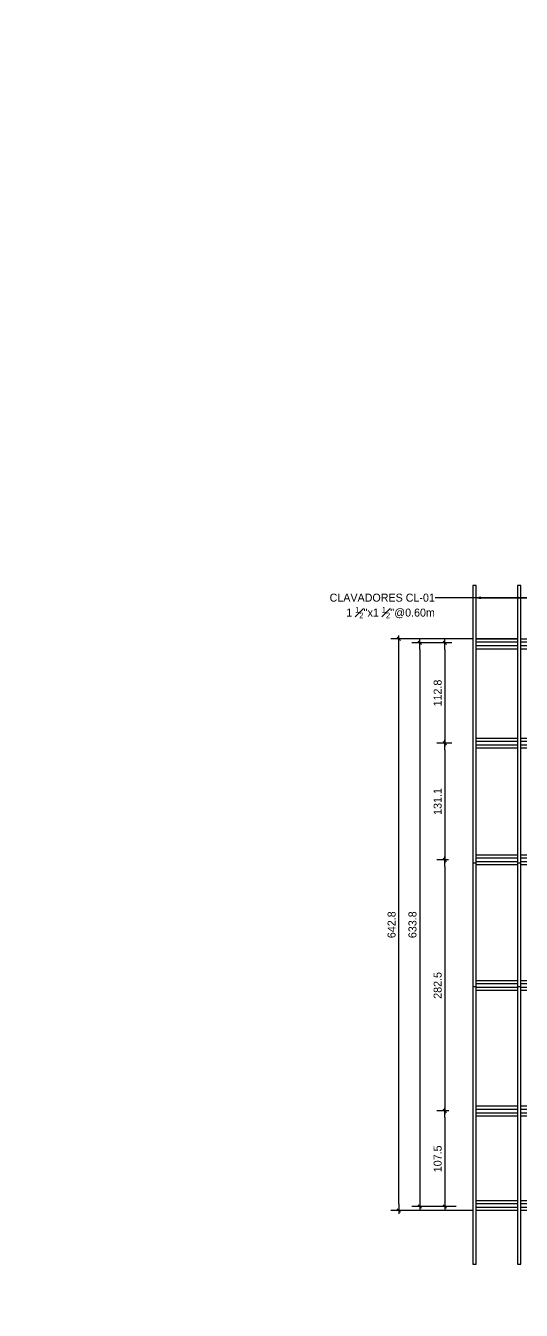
# Model space of a CAD drawing. Header units: millimetres. Extents: x 19458 to 19711, y 4351 to 4752.
# Drawn here: x 19479.6 to 19485.17, y 4514.67 to 4529.12 of the extents above; entities that cross this region are included whole.
import ezdxf
from ezdxf import colors
from ezdxf.entities.mleader import LeaderData, LeaderLine
from ezdxf.math import Vec2, Vec3

# ---------------------------------------------------------------- set-up
doc = ezdxf.new("R2010")
doc.units = ezdxf.units.MM
doc.set_wipeout_variables(frame=1)
for name, color, linetype in [('0 @ 0.5', 7, 'Continuous'), ('ALFAJIAS', 3, 'Continuous'), ('CLAVADORES', 1, 'Continuous'), ('cotas', 1, 'Continuous'), ('cotas @ 500', 1, 'Continuous')]:
    doc.layers.add(name, color=color, linetype=linetype)
doc.styles.add('century gothic', font='GOTHIC.TTF')
doc.styles.add('COTAS SMC', font='GOTHIC.TTF')
doc.dimstyles.new('ANOTATIVE 100 SMCONSTRUCCIONES', dxfattribs={"dimscale": 0, "dimtxt": 0.18, "dimasz": 0.15, "dimexe": 0.18, "dimexo": 0.09, "dimgap": 0.1, "dimtad": 1, "dimzin": 0, "dimdsep": 46, "dimtxsty": 'century gothic', "dimblk1": 'FLECHA1', "dimblk2": 'FLECHA1', "dimsah": 1, "dimcen": 0.18, "dimdle": 0.075, "dimclrd": 1, "dimclre": 1, "dimclrt": 2, "dimaunit": 1, "dimadec": 0, "dimazin": 0, "dimtfac": 0.75, "dimtix": 1, "dimtmove": 2, "dimatfit": 3, "dimfxl": 0.09, "dimtvp": 1.5, "dimtfill": 1, "dimtolj": 1, "dimtzin": 0, "dimarcsym": 0})
doc.dimstyles.new('ANOTATIVE CM SMCONSTRUCCIONES', dxfattribs={"dimscale": 0, "dimtxt": 0.18, "dimasz": 0.15, "dimexe": 0.18, "dimexo": 0.18, "dimgap": 0.07, "dimtad": 1, "dimdec": 1, "dimlfac": 100, "dimdsep": 46, "dimtxsty": 'century gothic', "dimblk1": 'FLECHA1', "dimblk2": 'FLECHA1', "dimsah": 1, "dimcen": 0.18, "dimdle": 0.075, "dimclrd": 1, "dimclre": 1, "dimclrt": 2, "dimaunit": 1, "dimadec": 0, "dimazin": 2, "dimtfac": 0.75, "dimtdec": 1, "dimtix": 1, "dimtmove": 2, "dimatfit": 3, "dimfxl": 0.09, "dimtvp": 1.5, "dimtfill": 1, "dimtolj": 1, "dimtzin": 0, "dimarcsym": 0})
doc.dimstyles.new('PIES SMCONSTRUCCIONES', dxfattribs={"dimscale": 0, "dimtxt": 0.18, "dimasz": 0.2, "dimexe": 0.18, "dimexo": 0, "dimgap": 0.1, "dimtad": 1, "dimdec": 0, "dimlfac": 39.370079, "dimzin": 0, "dimdsep": 46, "dimlunit": 4, "dimtxsty": 'COTAS SMC', "dimblk1": 'FLECHA1', "dimblk2": 'FLECHA1', "dimsah": 1, "dimcen": 0.2, "dimdle": 0.075, "dimclrd": 1, "dimclre": 1, "dimclrt": 2, "dimaunit": 1, "dimadec": 0, "dimazin": 0, "dimtfac": 0.75, "dimtdec": 0, "dimtix": 1, "dimtmove": 2, "dimatfit": 3, "dimfxl": 0.09, "dimtvp": 1.5, "dimtfill": 1, "dimtolj": 1, "dimtzin": 0, "dimarcsym": 0})

# ---------------------------------------------------------------- blocks, each defined once
blk = doc.blocks.new('FLECHA1')
at = {"color": 4}
blk.add_line((-0.24618, -0.24808), (0.24808, 0.25), dxfattribs=at)
at = {"color": 1}
blk.add_line((-1, 0), (0.49616, 0), dxfattribs=at)
blk = doc.blocks.new('*D509')
at = {"layer": 'cotas', "color": 1, "lineweight": -2, "transparency": 16777216}
for p, q in [((19614.326, 4625.845), (19614.326, 4700.845)), ((19570.984, 4550.845), (19524.326, 4550.845)), ((19614.326, 4548.43), (19614.326, 4550.845)), ((19570.534, 4548.43), (19524.326, 4548.43)), ((19614.326, 4473.43), (19614.326, 4398.43))]:
    blk.add_line(p, q, dxfattribs=at)
at = {"layer": 'Defpoints', "color": 0, "transparency": 16777216}
for p in [(19614.326, 4550.845), (19615.984, 4550.845), (19615.534, 4548.43)]:
    blk.add_point(p, dxfattribs=at)
at = {"layer": 'cotas', "color": 1, "lineweight": -2, "transparency": 16777216, "xscale": 75, "yscale": 75, "zscale": 75}
for p, rotation in [((19614.326, 4550.845), 270), ((19614.326, 4548.43), 90)]:
    blk.add_blockref('FLECHA1', p, dxfattribs=dict(at, rotation=rotation))
at = {"layer": 'cotas', "color": 2, "transparency": 16777216, "insert": (19517.338, 4549.637), "char_height": 90, "attachment_point": 5, "rotation": 90, "style": 'century gothic', "bg_fill": 3, "box_fill_scale": 1.1, "bg_fill_color": 256, "bg_fill_true_color": 13158600, "bg_fill_transparency": 0}
blk.add_mtext('\\A1;2.42', dxfattribs=at)
blk = doc.blocks.new('*D564')
at = {"layer": 'cotas', "color": 1, "lineweight": -2, "transparency": 16777216}
for p, q in [((19620.013, 4651.753), (19620.013, 4751.753)), ((19620.417, 4551.753), (19530.013, 4551.753)), ((19620.013, 4550.533), (19620.013, 4551.753)), ((19620.417, 4550.533), (19530.013, 4550.533)), ((19620.013, 4450.533), (19620.013, 4350.533))]:
    blk.add_line(p, q, dxfattribs=at)
at = {"layer": 'Defpoints', "color": 0, "transparency": 16777216}
for p in [(19620.013, 4551.753), (19620.417, 4551.753), (19620.417, 4550.533)]:
    blk.add_point(p, dxfattribs=at)
at = {"layer": 'cotas', "color": 1, "lineweight": -2, "transparency": 16777216, "xscale": 100, "yscale": 100, "zscale": 100}
for p, rotation in [((19620.013, 4551.753), 270), ((19620.013, 4550.533), 90)]:
    blk.add_blockref('FLECHA1', p, dxfattribs=dict(at, rotation=rotation))
at = {"layer": 'cotas', "color": 2, "transparency": 16777216, "insert": (19523.881, 4551.143), "char_height": 90, "attachment_point": 5, "rotation": 90, "style": 'COTAS SMC', "bg_fill": 3, "box_fill_scale": 1.1, "bg_fill_color": 256, "bg_fill_true_color": 13158600, "bg_fill_transparency": 0}
blk.add_mtext("\\A1;4'", dxfattribs=at)
blk = doc.blocks.new('*D114')
at = {"color": 1, "lineweight": -2, "transparency": 16777216}
for p, q in [((19484.39, 4522.176), (19484.224, 4522.176)), ((19484.314, 4522.101), (19484.314, 4521.123)), ((19484.39, 4521.048), (19484.224, 4521.048))]:
    blk.add_line(p, q, dxfattribs=at)
at = {"layer": 'Defpoints', "color": 0, "transparency": 16777216}
for p in [(19484.48, 4522.176), (19484.314, 4521.048), (19484.48, 4521.048)]:
    blk.add_point(p, dxfattribs=at)
at = {"color": 1, "lineweight": -2, "transparency": 16777216, "xscale": 0.075, "yscale": 0.075, "zscale": 0.075}
for p, rotation in [((19484.314, 4522.176), 90), ((19484.314, 4521.048), 270)]:
    blk.add_blockref('FLECHA1', p, dxfattribs=dict(at, rotation=rotation))
at = {"color": 2, "transparency": 16777216, "insert": (19484.232, 4521.612), "char_height": 0.09, "attachment_point": 5, "rotation": 90, "style": 'century gothic', "bg_fill": 3, "box_fill_scale": 1.1, "bg_fill_color": 256, "bg_fill_true_color": 13158600, "bg_fill_transparency": 0}
blk.add_mtext('\\A1;112.8', dxfattribs=at)
blk = doc.blocks.new('*D115')
at = {"color": 1, "lineweight": -2, "transparency": 16777216}
for p, q in [((19484.39, 4521.048), (19484.224, 4521.048)), ((19484.314, 4520.973), (19484.314, 4519.813)), ((19484.355, 4519.738), (19484.224, 4519.738))]:
    blk.add_line(p, q, dxfattribs=at)
at = {"layer": 'Defpoints', "color": 0, "transparency": 16777216}
for p in [(19484.48, 4521.048), (19484.314, 4519.738), (19484.445, 4519.738)]:
    blk.add_point(p, dxfattribs=at)
at = {"color": 1, "lineweight": -2, "transparency": 16777216, "xscale": 0.075, "yscale": 0.075, "zscale": 0.075}
for p, rotation in [((19484.314, 4521.048), 90), ((19484.314, 4519.738), 270)]:
    blk.add_blockref('FLECHA1', p, dxfattribs=dict(at, rotation=rotation))
at = {"color": 2, "transparency": 16777216, "insert": (19484.232, 4520.393), "char_height": 0.09, "attachment_point": 5, "rotation": 90, "style": 'century gothic', "bg_fill": 3, "box_fill_scale": 1.1, "bg_fill_color": 256, "bg_fill_true_color": 13158600, "bg_fill_transparency": 0}
blk.add_mtext('\\A1;131.1', dxfattribs=at)
blk = doc.blocks.new('*D116')
at = {"color": 1, "lineweight": -2, "transparency": 16777216}
for p, q in [((19484.355, 4519.738), (19484.224, 4519.738)), ((19484.314, 4519.663), (19484.314, 4516.988)), ((19484.358, 4516.913), (19484.224, 4516.913))]:
    blk.add_line(p, q, dxfattribs=at)
at = {"layer": 'Defpoints', "color": 0, "transparency": 16777216}
for p in [(19484.445, 4519.738), (19484.314, 4516.913), (19484.448, 4516.913)]:
    blk.add_point(p, dxfattribs=at)
at = {"color": 1, "lineweight": -2, "transparency": 16777216, "xscale": 0.075, "yscale": 0.075, "zscale": 0.075}
for p, rotation in [((19484.314, 4519.738), 90), ((19484.314, 4516.913), 270)]:
    blk.add_blockref('FLECHA1', p, dxfattribs=dict(at, rotation=rotation))
at = {"color": 2, "transparency": 16777216, "insert": (19484.232, 4518.325), "char_height": 0.09, "attachment_point": 5, "rotation": 90, "style": 'century gothic', "bg_fill": 3, "box_fill_scale": 1.1, "bg_fill_color": 256, "bg_fill_true_color": 13158600, "bg_fill_transparency": 0}
blk.add_mtext('\\A1;282.5', dxfattribs=at)
blk = doc.blocks.new('*D117')
at = {"color": 1, "lineweight": -2, "transparency": 16777216}
for p, q in [((19484.358, 4516.913), (19484.224, 4516.913)), ((19484.314, 4516.838), (19484.314, 4515.913)), ((19484.44, 4515.838), (19484.224, 4515.838))]:
    blk.add_line(p, q, dxfattribs=at)
at = {"layer": 'Defpoints', "color": 0, "transparency": 16777216}
for p in [(19484.448, 4516.913), (19484.314, 4515.838), (19484.53, 4515.838)]:
    blk.add_point(p, dxfattribs=at)
at = {"color": 1, "lineweight": -2, "transparency": 16777216, "xscale": 0.075, "yscale": 0.075, "zscale": 0.075}
for p, rotation in [((19484.314, 4516.913), 90), ((19484.314, 4515.838), 270)]:
    blk.add_blockref('FLECHA1', p, dxfattribs=dict(at, rotation=rotation))
at = {"color": 2, "transparency": 16777216, "insert": (19484.232, 4516.375), "char_height": 0.09, "attachment_point": 5, "rotation": 90, "style": 'century gothic', "bg_fill": 3, "box_fill_scale": 1.1, "bg_fill_color": 256, "bg_fill_true_color": 13158600, "bg_fill_transparency": 0}
blk.add_mtext('\\A1;107.5', dxfattribs=at)
blk = doc.blocks.new('*D118')
at = {"color": 1, "lineweight": -2, "transparency": 16777216}
for p, q in [((19484.39, 4522.176), (19483.941, 4522.176)), ((19484.031, 4522.101), (19484.031, 4515.913)), ((19484.39, 4515.838), (19483.941, 4515.838))]:
    blk.add_line(p, q, dxfattribs=at)
at = {"layer": 'Defpoints', "color": 0, "transparency": 16777216}
for p in [(19484.48, 4522.176), (19484.031, 4515.838), (19484.48, 4515.838)]:
    blk.add_point(p, dxfattribs=at)
at = {"color": 1, "lineweight": -2, "transparency": 16777216, "xscale": 0.075, "yscale": 0.075, "zscale": 0.075}
for p, rotation in [((19484.031, 4522.176), 90), ((19484.031, 4515.838), 270)]:
    blk.add_blockref('FLECHA1', p, dxfattribs=dict(at, rotation=rotation))
at = {"color": 2, "transparency": 16777216, "insert": (19483.949, 4519.007), "char_height": 0.09, "attachment_point": 5, "rotation": 90, "style": 'century gothic', "bg_fill": 3, "box_fill_scale": 1.1, "bg_fill_color": 256, "bg_fill_true_color": 13158600, "bg_fill_transparency": 0}
blk.add_mtext('\\A1;633.8', dxfattribs=at)
blk = doc.blocks.new('*D112')
at = {"color": 1, "lineweight": -2, "transparency": 16777216}
for p, q in [((19485.139, 4522.221), (19483.706, 4522.221)), ((19483.796, 4515.868), (19483.796, 4522.146)), ((19485.139, 4515.793), (19483.706, 4515.793))]:
    blk.add_line(p, q, dxfattribs=at)
at = {"layer": 'Defpoints', "color": 0, "transparency": 16777216}
for p in [(19483.796, 4522.221), (19485.229, 4522.221), (19485.229, 4515.793)]:
    blk.add_point(p, dxfattribs=at)
at = {"color": 1, "lineweight": -2, "transparency": 16777216, "xscale": 0.075, "yscale": 0.075, "zscale": 0.075}
for p, rotation in [((19483.796, 4522.221), 90), ((19483.796, 4515.793), 270)]:
    blk.add_blockref('FLECHA1', p, dxfattribs=dict(at, rotation=rotation))
at = {"color": 2, "transparency": 16777216, "insert": (19483.714, 4519.007), "char_height": 0.09, "attachment_point": 5, "rotation": 90, "style": 'century gothic', "bg_fill": 3, "box_fill_scale": 1.1, "bg_fill_color": 256, "bg_fill_true_color": 13158600, "bg_fill_transparency": 0}
blk.add_mtext('\\A1;642.8', dxfattribs=at)
blk = doc.blocks.new('RF01')
for points in [[(19518.099, 4524.927), (19518.099, 4524.889), (19519.307, 4524.889), (19519.307, 4524.927)], [(19520.076, 4524.927), (19520.076, 4524.889), (19521.284, 4524.889), (19521.284, 4524.927)]]:
    blk.add_wipeout(points).dxf.layer = 'ALFAJIAS'
blk.add_wipeout([(19515.515, 4524.889), (19515.515, 4524.851), (19523.859, 4524.851), (19523.859, 4524.889)]).dxf.layer = 'ALFAJIAS'
at = {"layer": 'ALFAJIAS'}
for p, q in [((19518.696, 4524.851), (19515.515, 4524.851)), ((19518.696, 4524.851), (19520.672, 4524.851)), ((19523.853, 4524.851), (19520.672, 4524.851)), ((19523.859, 4524.851), (19523.853, 4524.851))]:
    blk.add_line(p, q, dxfattribs=at)
blk.add_wipeout([(19515.515, 4524.965), (19515.515, 4524.927), (19523.859, 4524.927), (19523.859, 4524.965)]).dxf.layer = 'ALFAJIAS'
for p, q in [((19515.515, 4524.965), (19515.515, 4524.927)), ((19515.515, 4524.965), (19518.696, 4524.965)), ((19518.099, 4524.927), (19515.515, 4524.927)), ((19515.515, 4524.889), (19515.515, 4524.851)), ((19515.515, 4524.889), (19518.099, 4524.889)), ((19518.099, 4524.927), (19518.099, 4524.889)), ((19518.099, 4524.927), (19518.696, 4524.927)), ((19518.099, 4524.889), (19518.696, 4524.889)), ((19518.696, 4524.927), (19518.696, 4524.965)), ((19518.696, 4524.965), (19520.672, 4524.965)), ((19518.696, 4524.927), (19519.292, 4524.927)), ((19518.696, 4524.851), (19518.696, 4524.889)), ((19518.696, 4524.889), (19519.292, 4524.889)), ((19519.307, 4524.927), (19519.292, 4524.927)), ((19519.292, 4524.889), (19519.292, 4524.927)), ((19519.307, 4524.889), (19519.292, 4524.889)), ((19519.307, 4524.889), (19519.307, 4524.927)), ((19519.307, 4524.927), (19520.076, 4524.927)), ((19519.307, 4524.889), (19520.076, 4524.889)), ((19520.076, 4524.927), (19520.076, 4524.889)), ((19520.076, 4524.927), (19520.672, 4524.927)), ((19520.076, 4524.889), (19520.672, 4524.889)), ((19520.672, 4524.927), (19520.672, 4524.965)), ((19520.672, 4524.965), (19523.853, 4524.965)), ((19520.672, 4524.927), (19521.268, 4524.927)), ((19520.672, 4524.851), (19520.672, 4524.889)), ((19520.672, 4524.889), (19521.268, 4524.889)), ((19521.284, 4524.927), (19521.268, 4524.927)), ((19521.268, 4524.889), (19521.268, 4524.927)), ((19521.284, 4524.889), (19521.268, 4524.889)), ((19521.284, 4524.889), (19521.284, 4524.927)), ((19521.284, 4524.927), (19523.853, 4524.927)), ((19523.853, 4524.889), (19521.284, 4524.889)), ((19523.853, 4524.965), (19523.853, 4524.927)), ((19523.859, 4524.965), (19523.853, 4524.965)), ((19523.859, 4524.927), (19523.853, 4524.927)), ((19523.853, 4524.889), (19523.853, 4524.851)), ((19523.859, 4524.889), (19523.853, 4524.889)), ((19523.859, 4524.927), (19523.859, 4524.965)), ((19523.859, 4524.851), (19523.859, 4524.889))]:
    blk.add_line(p, q, dxfattribs=at)
blk = doc.blocks.new('CL01')
blk.add_wipeout([(19500.36, 4517.081), (19500.398, 4517.081), (19500.398, 4520.202), (19500.36, 4520.202)]).dxf.layer = 'CLAVADORES'
at = {"layer": 'CLAVADORES'}
blk.add_lwpolyline([(19500.36, 4517.081), (19500.398, 4517.081), (19500.398, 4520.202), (19500.36, 4520.202)], close=True, dxfattribs=at)
blk = doc.blocks.new('CL02')
blk.add_wipeout([(19499.378, 4518.314), (19499.416, 4518.314), (19499.416, 4519.7), (19499.378, 4519.7)]).dxf.layer = 'CLAVADORES'
at = {"layer": 'CLAVADORES'}
blk.add_lwpolyline([(19499.378, 4518.314), (19499.416, 4518.314), (19499.416, 4519.7), (19499.378, 4519.7)], close=True, dxfattribs=at)
blk = doc.blocks.new('*U796')
at = {"layer": 'cotas @ 500'}
dim = blk.add_linear_dim(base=(19614.326038274, 4550.84482378), p1=(19615.533859709, 4548.42982378), p2=(19615.98360808, 4550.84482378), angle=90, dimstyle='ANOTATIVE 100 SMCONSTRUCCIONES', override={"dimscale": 500, "dimtix": 1, "dimtofl": 1, "dimtmove": 1, "dimatfit": 1}, dxfattribs=at)
dim.commit()
dim.dimension.update_dxf_attribs({"geometry": '*D509', "text_midpoint": (19517.337595038, 4549.63732378)})
blk = doc.blocks.new('*U798')
at = {"layer": 'cotas @ 500'}
dim = blk.add_linear_dim(base=(19620.013, 4551.753), p1=(19620.417, 4550.533), p2=(19620.417, 4551.753), angle=90, dimstyle='PIES SMCONSTRUCCIONES', override={"dimscale": 500, "dimtix": 1, "dimtofl": 1, "dimtmove": 2, "dimatfit": 3}, dxfattribs=at)
dim.commit()
dim.dimension.update_dxf_attribs({"geometry": '*D564', "text_midpoint": (19523.881, 4551.143)})

msp = doc.modelspace()

# ---------------------------------------------------------------- block references
at = {"layer": 'cotas'}
msp.add_blockref('*U796', (0, 0), dxfattribs=at)

# ---------------------------------------------------------------- next in the draw order: block references
msp.add_blockref('*U798', (0, 0), dxfattribs=at)

# ---------------------------------------------------------------- next in the draw order: dimensions: what is measured, and where the dimension line sits
at = {"layer": '0 @ 0.5'}
dim = msp.add_linear_dim(base=(19484.31379761, 4521.048444306), p1=(19484.48010385, 4522.175944312), p2=(19484.48010385, 4521.048444306), angle=90, dimstyle='ANOTATIVE CM SMCONSTRUCCIONES', override={"dimscale": 0.5, "dimtix": 1, "dimtofl": 1, "dimtmove": 2, "dimatfit": 3}, dxfattribs=at)
dim.commit()
dim.dimension.update_dxf_attribs({"geometry": '*D114', "text_midpoint": (19484.231533844, 4521.612194309)})

# ---------------------------------------------------------------- next in the draw order: dimensions: what is measured, and where the dimension line sits
dim = msp.add_linear_dim(base=(19484.3138, 4519.7375), p1=(19484.4801, 4521.0484), p2=(19484.4451, 4519.7375), angle=90, dimstyle='ANOTATIVE CM SMCONSTRUCCIONES', override={"dimscale": 0.5, "dimtix": 1, "dimtofl": 1, "dimtmove": 2, "dimatfit": 3}, dxfattribs=at)
dim.commit()
dim.dimension.update_dxf_attribs({"geometry": '*D115', "text_midpoint": (19484.2315, 4520.393)})

# ---------------------------------------------------------------- next in the draw order: dimensions: what is measured, and where the dimension line sits
dim = msp.add_linear_dim(base=(19484.3138, 4516.9125), p1=(19484.4451, 4519.7375), p2=(19484.448, 4516.9125), angle=90, dimstyle='ANOTATIVE CM SMCONSTRUCCIONES', override={"dimscale": 0.5, "dimtix": 1, "dimtofl": 1, "dimtmove": 2, "dimatfit": 3}, dxfattribs=at)
dim.commit()
dim.dimension.update_dxf_attribs({"geometry": '*D116', "text_midpoint": (19484.2315, 4518.325)})

# ---------------------------------------------------------------- next in the draw order: dimensions: what is measured, and where the dimension line sits
dim = msp.add_linear_dim(base=(19484.3138, 4515.8375), p1=(19484.448, 4516.9125), p2=(19484.5304, 4515.8375), angle=90, dimstyle='ANOTATIVE CM SMCONSTRUCCIONES', override={"dimscale": 0.5, "dimtix": 1, "dimtofl": 1, "dimtmove": 2, "dimatfit": 3}, dxfattribs=at)
dim.commit()
dim.dimension.update_dxf_attribs({"geometry": '*D117', "text_midpoint": (19484.2315, 4516.375)})

# ---------------------------------------------------------------- next in the draw order: dimensions: what is measured, and where the dimension line sits
dim = msp.add_linear_dim(base=(19484.0314, 4515.8375), p1=(19484.4801, 4522.1759), p2=(19484.4801, 4515.8375), angle=90, dimstyle='ANOTATIVE CM SMCONSTRUCCIONES', override={"dimscale": 0.5, "dimtix": 1, "dimtofl": 1, "dimtmove": 2, "dimatfit": 3}, dxfattribs=at)
dim.commit()
dim.dimension.update_dxf_attribs({"geometry": '*D118', "text_midpoint": (19483.9491, 4519.0067)})

# ---------------------------------------------------------------- next in the draw order: dimensions: what is measured, and where the dimension line sits
dim = msp.add_linear_dim(base=(19483.7963, 4522.2209), p1=(19485.2286, 4515.7925), p2=(19485.2286, 4522.2209), angle=90, dimstyle='ANOTATIVE CM SMCONSTRUCCIONES', override={"dimscale": 0.5, "dimtix": 1, "dimtofl": 1, "dimtmove": 2, "dimatfit": 3}, dxfattribs=at)
dim.commit()
dim.dimension.update_dxf_attribs({"geometry": '*D112', "text_midpoint": (19483.714, 4519.0067)})

# ---------------------------------------------------------------- next in the draw order: block references
for p in [(-30.8861, -2.7441), (-30.8861, -3.8596), (-30.8861, -5.1705), (-30.8861, -6.583), (-30.8861, -7.9955), (-30.8861, -9.0585)]:
    msp.add_blockref('RF01', p)

# ---------------------------------------------------------------- next in the draw order: block references
for p in [(-15.7317, 2.6186), (-15.2312, 2.6186), (-15.7317, -1.8884), (-15.2312, -1.8884)]:
    msp.add_blockref('CL01', p)

# ---------------------------------------------------------------- next in the draw order: block references
for p in [(-14.7494, 0), (-14.2489, 0)]:
    msp.add_blockref('CL02', p)

# ---------------------------------------------------------------- next in the draw order: leaders
ml = msp.add_multileader_mtext('Standard', dxfattribs=at)
ml.set_content("\\A1;CLAVADORES CL-01 \\P1 {\\H0.7x;\\S1#2;}''x1 {\\H0.7x;\\S1#2;}''@0.60m", color=2, style='century gothic')
ml.set_leader_properties(color=1)
ml.build(insert=Vec2(0, 0))
ml.multileader.update_dxf_attribs({"dogleg_length": 0.09, "arrow_head_size": 0.09, "scale": 0.5})
ctx = ml.context
ctx.base_point, ctx.scale, ctx.char_height, ctx.arrow_head_size, ctx.landing_gap_size, ctx.plane_origin = Vec3(19483.015, 4522.6835), 0.5, 0.09, 0.09, 0.005, Vec3(19484.677, 4522.5123)
ctx.text_align_type = 2
notes = []
notes.append((ctx, [(0, (1, 1, 0), (19484.3526, 4522.6835), (-1, 0), 0.1472, [(15, [(19484.6286, 4522.6835), (19485.1291, 4522.6835), (19485.7291, 4522.6835), (19486.3291, 4522.6835), (19486.9291, 4522.6835), (19487.5291, 4522.6835), (19488.1291, 4522.6835), (19488.1291, 4522.6835), (19488.7291, 4522.6835), (19489.3291, 4522.6835), (19489.9291, 4522.6835), (19490.5291, 4522.6835), (19491.1291, 4522.6835), (19491.7291, 4522.6835), (19492.3291, 4522.6835), (19492.9291, 4522.6835)], 0, [])])]))
ctx.mtext.insert, ctx.mtext.alignment, ctx.mtext.flow_direction = Vec3(19484.2004, 4522.7296), 3, 5
for ctx, leaders in notes:
    for number, flags, end, landing, length, lines in leaders:
        leader = LeaderData()
        leader.index, (leader.has_last_leader_line, leader.has_dogleg_vector, leader.attachment_direction) = number, flags
        leader.last_leader_point, leader.dogleg_vector, leader.dogleg_length = Vec3(end), Vec3(landing), length
        for number, points, colour, breaks in lines:
            line = LeaderLine()
            line.index, line.vertices, line.color, line.breaks = number, Vec3.list(points), colors.encode_raw_color(colour), breaks
            leader.lines.append(line)
        ctx.leaders.append(leader)

doc.saveas('drawing.dxf')
